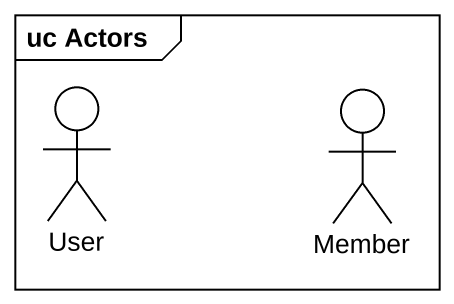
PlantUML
@startuml
mainframe uc Actors
actor User
actor Member
@enduml
